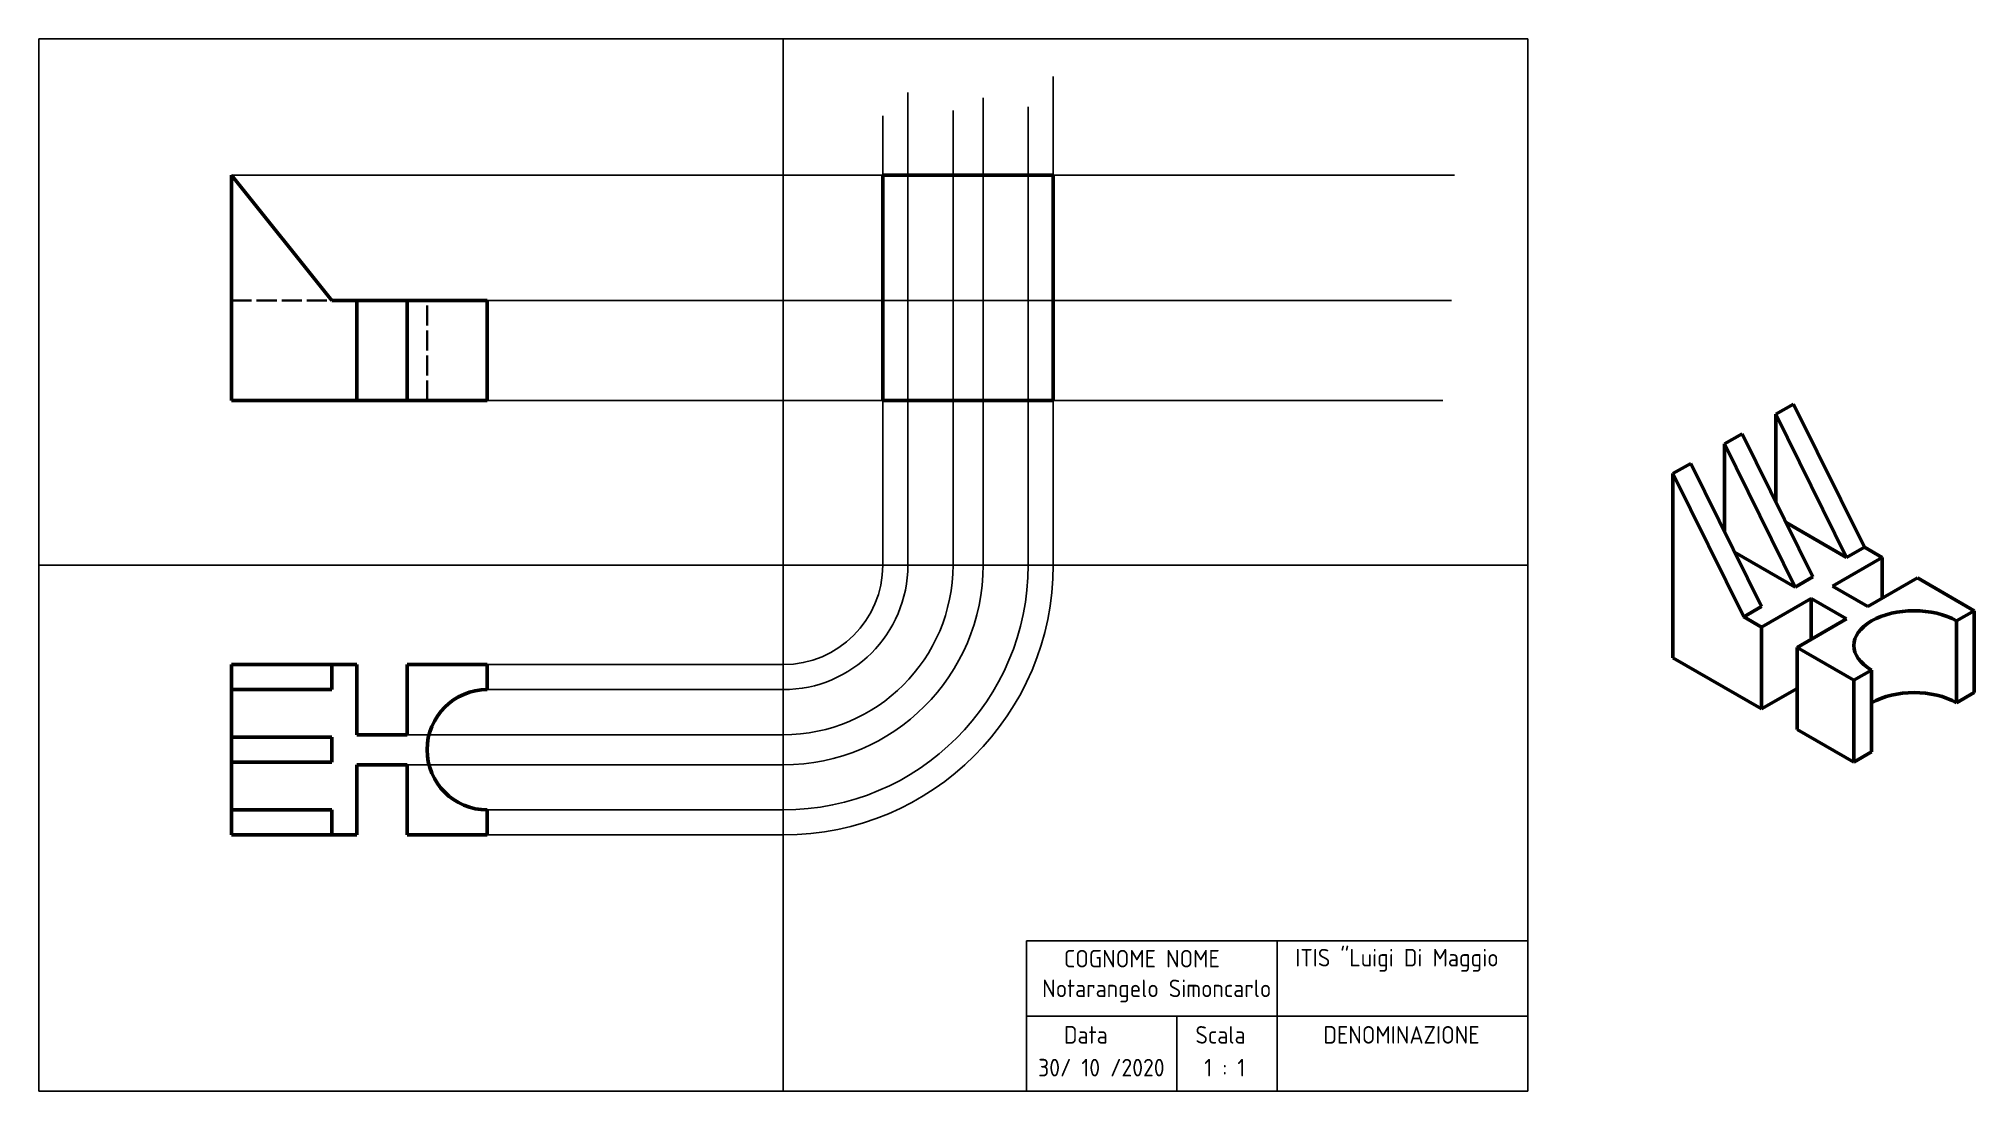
# Model space of a CAD drawing. Header units: millimetres. Extents: x 0 to 386, y 0 to 210.
import ezdxf

# ---------------------------------------------------------------- set-up
doc = ezdxf.new("R2010")
doc.units = ezdxf.units.MM
doc.linetypes.add('DASHED', pattern=[0.2068, 0.1655, -0.0413])
doc.layers.add('Costruzioni', color=6, linetype='Continuous')
doc.layers.add('Nascosta (ISO)', color=7, linetype='DASHED', lineweight=35)
doc.layers.add('Visibile (ISO)', color=7, linetype='Continuous', lineweight=50)
doc.styles.get("Standard").update_dxf_attribs({"font": 'arial.ttf'})

msp = doc.modelspace()

# ---------------------------------------------------------------- linework, layer by layer
for p, q in [((297, 210), (0, 210)), ((0, 210), (0, 0)), ((148.5, 210), (148.5, 0)), ((297, 0), (297, 210)), ((0, 105), (297, 105)), ((197, 0), (197, 30)), ((197, 30), (297, 30)), ((247, 0), (247, 30)), ((197, 15), (297, 15)), ((227, 0), (227, 15)), ((0, 0), (297, 0))]:
    msp.add_line(p, q)
at = {"layer": 'Costruzioni'}
for p, q in [((202.36, 105), (202.36, 202.46)), ((173.36, 105), (173.36, 199.24)), ((188.36, 105), (188.36, 198.17)), ((168.36, 105), (168.36, 194.58)), ((182.36, 105), (182.36, 195.66)), ((197.36, 105), (197.36, 196.38)), ((38.46, 182.79), (282.36, 182.79)), ((89.46, 157.79), (148.5, 157.79)), ((148.5, 157.79), (281.79, 157.79)), ((89.46, 137.79), (280.07, 137.79)), ((89.46, 85.14), (148.5, 85.14)), ((89.46, 80.14), (148.5, 80.14)), ((73.46, 71.14), (148.5, 71.14)), ((73.46, 65.14), (148.5, 65.14)), ((89.46, 56.14), (148.5, 56.14)), ((89.46, 51.14), (148.5, 51.14))]:
    msp.add_line(p, q, dxfattribs=at)
for radius in [19.86, 24.86, 33.86, 39.86, 48.86, 53.86]:
    msp.add_arc((148.5, 105), radius, 270, 0, dxfattribs=at)
at = {"layer": 'Nascosta (ISO)', "ltscale": 24.17795}
for p, q in [((38.46, 157.79), (58.46, 157.79)), ((77.46, 137.79), (77.46, 157.79))]:
    msp.add_line(p, q, dxfattribs=at)
at = {"layer": 'Visibile (ISO)'}
for p, q in [((58.46, 157.79), (38.46, 182.79)), ((38.46, 137.79), (38.46, 182.79)), ((168.36, 182.79), (202.36, 182.79)), ((168.36, 137.79), (168.36, 182.79)), ((202.36, 182.79), (202.36, 137.79)), ((58.46, 157.79), (63.46, 157.79)), ((63.46, 157.79), (73.46, 157.79)), ((63.46, 137.79), (63.46, 157.79)), ((73.46, 157.79), (89.46, 157.79)), ((73.46, 137.79), (73.46, 157.79)), ((89.46, 137.79), (89.46, 157.79)), ((38.46, 137.79), (63.46, 137.79)), ((63.46, 137.79), (73.46, 137.79)), ((73.46, 137.79), (89.46, 137.79)), ((202.36, 137.79), (168.36, 137.79)), ((350, 137.12), (346.46, 135.07)), ((350, 137.12), (364.14, 108.54)), ((360.6, 106.5), (346.46, 135.07)), ((346.46, 135.07), (346.46, 117.62)), ((339.74, 131.2), (336.21, 129.16)), ((350.35, 100.58), (336.21, 129.16)), ((336.21, 129.16), (336.21, 111.7)), ((339.74, 131.2), (353.88, 102.62)), ((325.95, 123.24), (329.49, 125.28)), ((329.49, 125.28), (343.63, 96.7)), ((340.1, 94.66), (325.95, 123.24)), ((325.95, 86.49), (325.95, 123.24)), ((360.6, 106.5), (348.51, 113.48)), ((364.14, 108.54), (360.6, 106.5)), ((367.67, 106.5), (364.14, 108.54)), ((350.35, 100.58), (338.26, 107.56)), ((357.77, 100.78), (367.67, 106.5)), ((367.67, 98.33), (367.67, 106.5)), ((353.88, 102.62), (350.35, 100.58)), ((364.84, 96.7), (357.77, 100.78)), ((374.74, 102.41), (364.84, 96.7)), ((386.06, 95.88), (374.74, 102.41)), ((343.63, 96.7), (340.1, 94.66)), ((343.63, 92.62), (353.53, 98.33)), ((353.53, 98.33), (360.6, 94.25)), ((353.53, 90.17), (353.53, 98.33)), ((340.1, 94.66), (343.63, 92.62)), ((360.6, 94.25), (350.7, 88.53)), ((382.52, 93.84), (386.06, 95.88)), ((382.52, 77.51), (382.52, 93.84)), ((386.06, 79.55), (386.06, 95.88)), ((343.63, 76.29), (343.63, 92.62)), ((38.46, 85.14), (58.46, 85.14)), ((38.46, 85.14), (38.46, 80.14)), ((63.46, 85.14), (58.46, 85.14)), ((58.46, 85.14), (58.46, 80.14)), ((63.46, 71.14), (63.46, 85.14)), ((89.46, 85.14), (73.46, 85.14)), ((73.46, 85.14), (73.46, 71.14)), ((89.46, 80.14), (89.46, 85.14)), ((325.95, 86.49), (343.63, 76.29)), ((350.7, 88.53), (362.02, 82)), ((350.7, 72.2), (350.7, 88.53)), ((362.02, 82), (365.55, 84.04)), ((362.02, 65.67), (362.02, 82)), ((365.55, 67.71), (365.55, 84.04)), ((38.46, 80.14), (38.46, 70.64)), ((58.46, 80.14), (38.46, 80.14)), ((343.63, 76.29), (350.7, 80.37)), ((382.52, 77.51), (386.06, 79.55)), ((38.46, 70.64), (58.46, 70.64)), ((38.46, 70.64), (38.46, 65.64)), ((58.46, 70.64), (58.46, 65.64)), ((73.46, 71.14), (63.46, 71.14)), ((350.7, 72.2), (362.02, 65.67)), ((58.46, 65.64), (38.46, 65.64)), ((38.46, 65.64), (38.46, 56.14)), ((362.02, 65.67), (365.55, 67.71)), ((63.46, 51.14), (63.46, 65.14)), ((63.46, 65.14), (73.46, 65.14)), ((73.46, 65.14), (73.46, 51.14)), ((38.46, 56.14), (58.46, 56.14)), ((38.46, 51.14), (38.46, 56.14)), ((58.46, 56.14), (58.46, 51.14)), ((89.46, 51.14), (89.46, 56.14)), ((58.46, 51.14), (38.46, 51.14)), ((58.46, 51.14), (63.46, 51.14)), ((73.46, 51.14), (89.46, 51.14))]:
    msp.add_line(p, q, dxfattribs=at)
msp.add_arc((89.46, 68.14), 12, 90, 270, dxfattribs=at)
for centre, major_axis, start_param, end_param in [((374.04, 88.94), (-12, 0), 3.926991, 7.068583), ((374.04, 72.61), (12, 0), 0.785398, 2.356194)]:
    msp.add_ellipse(centre, major_axis=major_axis, ratio=0.57735, start_param=start_param, end_param=end_param, dxfattribs=at)

# ---------------------------------------------------------------- texts
at = {"char_height": 3.5, "attachment_point": 1}
for s, insert, width in [('{\\Fisocp.shx;COGNOME NOME}', (204.48, 28.21), 40.9996), ('{\\Fisocp.shx;ITIS "Luigi Di Maggio}', (250.62, 28.41), 40.9996), ('{\\Fisocp.shx;Notarangelo Simoncarlo}', (200.14, 22.28), 46.8035), ('{\\Fisocp.shx;Data}', (204.48, 13.01), 40.9996), ('{\\Fisocp.shx;Scala}', (230.71, 13.01), 17.2097), ('{\\Fisocp.shx;DENOMINAZIONE}', (256.23, 13.01), 28.0194), ('{\\Fisocp.shx;30/ 10 /2020}', (199.34, 6.47), 31.032), ('{\\Fisocp.shx;1 : 1}', (232.48, 6.47), 31.032)]:
    msp.add_mtext(s, dxfattribs=dict(at, insert=insert, width=width))

doc.saveas('drawing.dxf')
